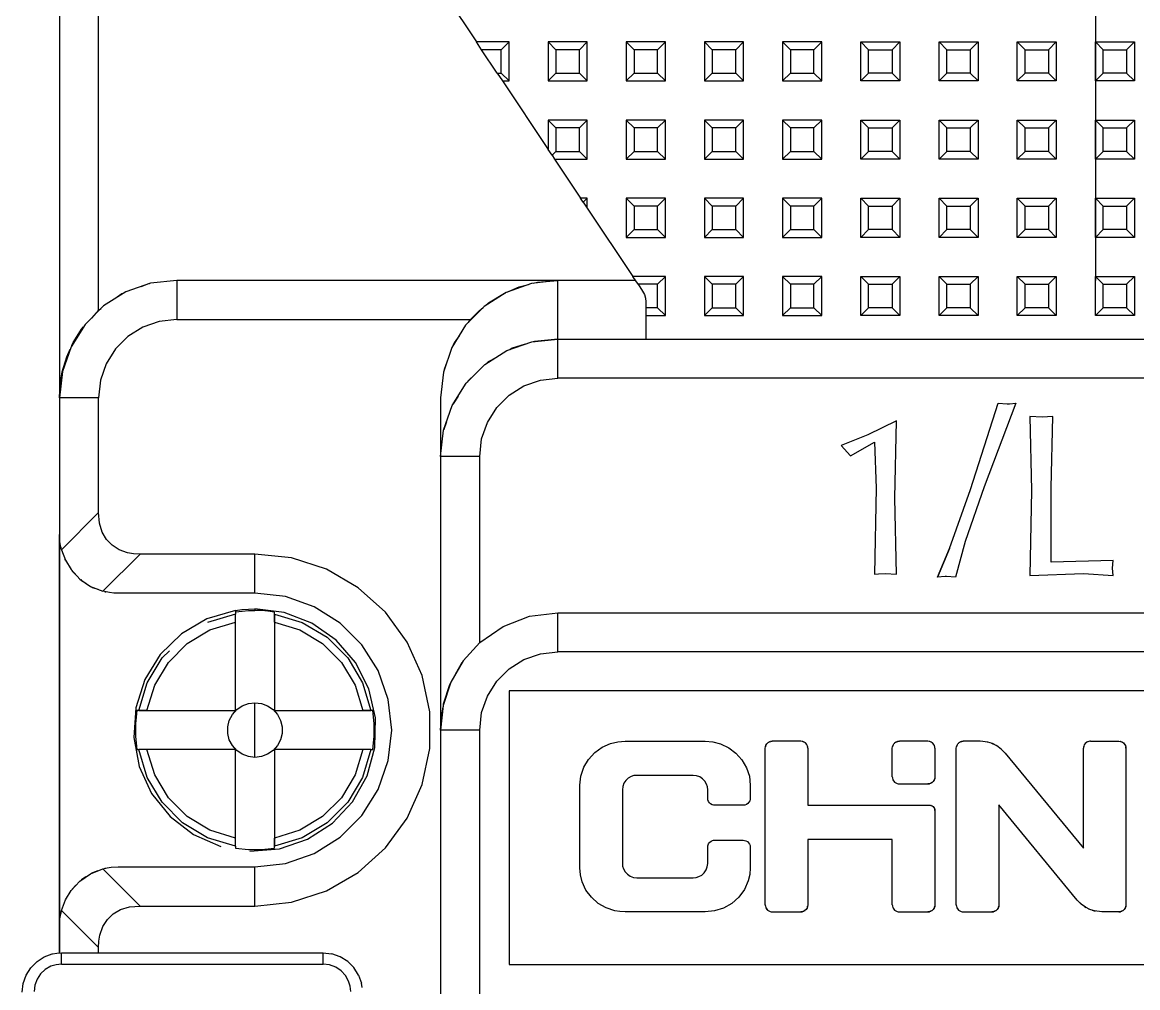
# Model space of a CAD drawing. Header units: millimetres. Extents: x 0 to 125, y 0 to 180.
# Drawn here: x 1.7 to 30.23, y 126.21 to 150.9 of the extents above; entities that cross this region are included whole.
import ezdxf

# ---------------------------------------------------------------- set-up
doc = ezdxf.new("R2010")
doc.units = ezdxf.units.MM

# ---------------------------------------------------------------- blocks, each defined once
blk = doc.blocks.new('CHINT_7200accf6e0c55f6a13e2ec68f27ea84_FACE_0')
at = {"color": 7, "linetype": 'CONTINUOUS', "true_color": 0x40d9ff}
for p, q in [((29.15, 159.4), (29.15, 144.3)), ((12.15, 152.15), (13.317, 150.4)), ((13.45, 150.2), (13.317, 150.4)), ((14.15, 150.4), (13.317, 150.4)), ((13.95, 150.2), (14.15, 150.4)), ((14.15, 149.4), (14.15, 150.4)), ((15.35, 150.2), (15.15, 150.4)), ((16.15, 150.4), (15.15, 150.4)), ((15.15, 150.4), (15.15, 149.4)), ((15.95, 150.2), (16.15, 150.4)), ((16.15, 149.4), (16.15, 150.4)), ((17.35, 150.2), (17.15, 150.4)), ((18.15, 150.4), (17.15, 150.4)), ((17.15, 150.4), (17.15, 149.4)), ((17.95, 150.2), (18.15, 150.4)), ((18.15, 149.4), (18.15, 150.4)), ((19.35, 150.2), (19.15, 150.4)), ((20.15, 150.4), (19.15, 150.4)), ((19.15, 150.4), (19.15, 149.4)), ((19.95, 150.2), (20.15, 150.4)), ((20.15, 149.4), (20.15, 150.4)), ((21.35, 150.2), (21.15, 150.4)), ((22.15, 150.4), (21.15, 150.4)), ((21.15, 150.4), (21.15, 149.4)), ((21.95, 150.2), (22.15, 150.4)), ((22.15, 149.4), (22.15, 150.4)), ((23.35, 150.2), (23.15, 150.4)), ((23.15, 149.4), (23.15, 150.4)), ((23.15, 150.4), (24.15, 150.4)), ((23.95, 150.2), (24.15, 150.4)), ((24.15, 150.4), (24.15, 149.4)), ((25.35, 150.2), (25.15, 150.4)), ((25.15, 149.4), (25.15, 150.4)), ((25.15, 150.4), (26.15, 150.4)), ((25.95, 150.2), (26.15, 150.4)), ((26.15, 150.4), (26.15, 149.4)), ((27.35, 150.2), (27.15, 150.4)), ((27.15, 149.4), (27.15, 150.4)), ((27.15, 150.4), (28.15, 150.4)), ((27.95, 150.2), (28.15, 150.4)), ((28.15, 150.4), (28.15, 149.4)), ((29.35, 150.2), (29.15, 150.4)), ((29.15, 149.4), (29.15, 150.4)), ((29.15, 150.4), (30.15, 150.4)), ((29.95, 150.2), (30.15, 150.4)), ((30.15, 150.4), (30.15, 149.4)), ((13.95, 150.2), (13.45, 150.2)), ((13.85, 149.6), (13.45, 150.2)), ((13.95, 149.6), (13.95, 150.2)), ((15.95, 150.2), (15.35, 150.2)), ((15.35, 150.2), (15.35, 149.6)), ((15.95, 149.6), (15.95, 150.2)), ((17.95, 150.2), (17.35, 150.2)), ((17.35, 150.2), (17.35, 149.6)), ((17.95, 149.6), (17.95, 150.2)), ((19.95, 150.2), (19.35, 150.2)), ((19.35, 150.2), (19.35, 149.6)), ((19.95, 149.6), (19.95, 150.2)), ((21.95, 150.2), (21.35, 150.2)), ((21.35, 150.2), (21.35, 149.6)), ((21.95, 149.6), (21.95, 150.2)), ((23.35, 149.6), (23.35, 150.2)), ((23.35, 150.2), (23.95, 150.2)), ((23.95, 150.2), (23.95, 149.6)), ((25.35, 149.6), (25.35, 150.2)), ((25.35, 150.2), (25.95, 150.2)), ((25.95, 150.2), (25.95, 149.6)), ((27.35, 149.6), (27.35, 150.2)), ((27.35, 150.2), (27.95, 150.2)), ((27.95, 150.2), (27.95, 149.6)), ((29.35, 150.2), (29.95, 150.2)), ((29.35, 149.6), (29.35, 150.2)), ((29.95, 150.2), (29.95, 149.6)), ((13.85, 149.6), (13.95, 149.6)), ((13.85, 149.6), (13.983, 149.4)), ((13.95, 149.6), (14.15, 149.4)), ((15.35, 149.6), (15.15, 149.4)), ((15.35, 149.6), (15.95, 149.6)), ((15.95, 149.6), (16.15, 149.4)), ((17.35, 149.6), (17.15, 149.4)), ((17.35, 149.6), (17.95, 149.6)), ((17.95, 149.6), (18.15, 149.4)), ((19.35, 149.6), (19.15, 149.4)), ((19.35, 149.6), (19.95, 149.6)), ((19.95, 149.6), (20.15, 149.4)), ((21.35, 149.6), (21.15, 149.4)), ((21.35, 149.6), (21.95, 149.6)), ((21.95, 149.6), (22.15, 149.4)), ((23.35, 149.6), (23.15, 149.4)), ((23.95, 149.6), (23.35, 149.6)), ((23.95, 149.6), (24.15, 149.4)), ((25.35, 149.6), (25.15, 149.4)), ((25.95, 149.6), (25.35, 149.6)), ((25.95, 149.6), (26.15, 149.4)), ((27.35, 149.6), (27.15, 149.4)), ((27.95, 149.6), (27.35, 149.6)), ((27.95, 149.6), (28.15, 149.4)), ((29.35, 149.6), (29.15, 149.4)), ((29.95, 149.6), (29.35, 149.6)), ((29.95, 149.6), (30.15, 149.4)), ((13.983, 149.4), (14.15, 149.4)), ((13.983, 149.4), (15.15, 147.65)), ((15.15, 149.4), (16.15, 149.4)), ((17.15, 149.4), (18.15, 149.4)), ((19.15, 149.4), (20.15, 149.4)), ((21.15, 149.4), (22.15, 149.4)), ((24.15, 149.4), (23.15, 149.4)), ((26.15, 149.4), (25.15, 149.4)), ((28.15, 149.4), (27.15, 149.4)), ((30.15, 149.4), (29.15, 149.4)), ((15.35, 148.2), (15.15, 148.4)), ((15.15, 148.4), (15.15, 147.65)), ((16.15, 148.4), (15.15, 148.4)), ((15.95, 148.2), (16.15, 148.4)), ((16.15, 147.4), (16.15, 148.4)), ((17.35, 148.2), (17.15, 148.4)), ((18.15, 148.4), (17.15, 148.4)), ((17.15, 148.4), (17.15, 147.4)), ((17.95, 148.2), (18.15, 148.4)), ((18.15, 147.4), (18.15, 148.4)), ((19.35, 148.2), (19.15, 148.4)), ((19.15, 148.4), (19.15, 147.4)), ((20.15, 148.4), (19.15, 148.4)), ((19.95, 148.2), (20.15, 148.4)), ((20.15, 147.4), (20.15, 148.4)), ((21.35, 148.2), (21.15, 148.4)), ((22.15, 148.4), (21.15, 148.4)), ((21.15, 148.4), (21.15, 147.4)), ((21.95, 148.2), (22.15, 148.4)), ((22.15, 147.4), (22.15, 148.4)), ((23.35, 148.2), (23.15, 148.4)), ((23.15, 147.4), (23.15, 148.4)), ((23.15, 148.4), (24.15, 148.4)), ((23.95, 148.2), (24.15, 148.4)), ((24.15, 148.4), (24.15, 147.4)), ((25.35, 148.2), (25.15, 148.4)), ((25.15, 147.4), (25.15, 148.4)), ((25.15, 148.4), (26.15, 148.4)), ((25.95, 148.2), (26.15, 148.4)), ((26.15, 148.4), (26.15, 147.4)), ((27.35, 148.2), (27.15, 148.4)), ((27.15, 147.4), (27.15, 148.4)), ((27.15, 148.4), (28.15, 148.4)), ((27.95, 148.2), (28.15, 148.4)), ((28.15, 148.4), (28.15, 147.4)), ((29.35, 148.2), (29.15, 148.4)), ((29.15, 147.4), (29.15, 148.4)), ((29.15, 148.4), (30.15, 148.4)), ((29.95, 148.2), (30.15, 148.4)), ((30.15, 148.4), (30.15, 147.4)), ((15.95, 148.2), (15.35, 148.2)), ((15.35, 148.2), (15.35, 147.6)), ((15.95, 147.6), (15.95, 148.2)), ((17.95, 148.2), (17.35, 148.2)), ((17.35, 148.2), (17.35, 147.6)), ((17.95, 147.6), (17.95, 148.2)), ((19.95, 148.2), (19.35, 148.2)), ((19.35, 148.2), (19.35, 147.6)), ((19.95, 147.6), (19.95, 148.2)), ((21.95, 148.2), (21.35, 148.2)), ((21.35, 148.2), (21.35, 147.6)), ((21.95, 147.6), (21.95, 148.2)), ((23.35, 147.6), (23.35, 148.2)), ((23.35, 148.2), (23.95, 148.2)), ((23.95, 148.2), (23.95, 147.6)), ((25.35, 148.2), (25.95, 148.2)), ((25.35, 147.6), (25.35, 148.2)), ((25.95, 148.2), (25.95, 147.6)), ((27.35, 148.2), (27.95, 148.2)), ((27.35, 147.6), (27.35, 148.2)), ((27.95, 148.2), (27.95, 147.6)), ((29.35, 148.2), (29.95, 148.2)), ((29.35, 147.6), (29.35, 148.2)), ((29.95, 148.2), (29.95, 147.6)), ((15.25, 147.5), (15.15, 147.65)), ((15.35, 147.6), (15.25, 147.5)), ((15.35, 147.6), (15.95, 147.6)), ((15.95, 147.6), (16.15, 147.4)), ((17.35, 147.6), (17.15, 147.4)), ((17.35, 147.6), (17.95, 147.6)), ((17.95, 147.6), (18.15, 147.4)), ((19.35, 147.6), (19.15, 147.4)), ((19.35, 147.6), (19.95, 147.6)), ((19.95, 147.6), (20.15, 147.4)), ((21.35, 147.6), (21.15, 147.4)), ((21.35, 147.6), (21.95, 147.6)), ((21.95, 147.6), (22.15, 147.4)), ((23.35, 147.6), (23.15, 147.4)), ((23.95, 147.6), (23.35, 147.6)), ((23.95, 147.6), (24.15, 147.4)), ((25.35, 147.6), (25.15, 147.4)), ((25.95, 147.6), (25.35, 147.6)), ((25.95, 147.6), (26.15, 147.4)), ((27.35, 147.6), (27.15, 147.4)), ((27.95, 147.6), (27.35, 147.6)), ((27.95, 147.6), (28.15, 147.4)), ((29.35, 147.6), (29.15, 147.4)), ((29.95, 147.6), (29.35, 147.6)), ((29.95, 147.6), (30.15, 147.4)), ((15.25, 147.5), (15.317, 147.4)), ((15.317, 147.4), (16.15, 147.4)), ((15.317, 147.4), (15.983, 146.4)), ((17.15, 147.4), (18.15, 147.4)), ((19.15, 147.4), (20.15, 147.4)), ((21.15, 147.4), (22.15, 147.4)), ((24.15, 147.4), (23.15, 147.4)), ((26.15, 147.4), (25.15, 147.4)), ((28.15, 147.4), (27.15, 147.4)), ((30.15, 147.4), (29.15, 147.4)), ((16.05, 146.3), (15.983, 146.4)), ((16.15, 146.4), (15.983, 146.4)), ((16.05, 146.3), (16.15, 146.4)), ((16.15, 146.15), (16.15, 146.4)), ((17.35, 146.2), (17.15, 146.4)), ((18.15, 146.4), (17.15, 146.4)), ((17.15, 146.4), (17.15, 145.4)), ((17.95, 146.2), (18.15, 146.4)), ((18.15, 145.4), (18.15, 146.4)), ((19.35, 146.2), (19.15, 146.4)), ((20.15, 146.4), (19.15, 146.4)), ((19.15, 146.4), (19.15, 145.4)), ((19.95, 146.2), (20.15, 146.4)), ((20.15, 145.4), (20.15, 146.4)), ((21.35, 146.2), (21.15, 146.4)), ((21.15, 146.4), (21.15, 145.4)), ((22.15, 146.4), (21.15, 146.4)), ((21.95, 146.2), (22.15, 146.4)), ((22.15, 145.4), (22.15, 146.4)), ((23.35, 146.2), (23.15, 146.4)), ((23.15, 145.4), (23.15, 146.4)), ((23.15, 146.4), (24.15, 146.4)), ((23.95, 146.2), (24.15, 146.4)), ((24.15, 146.4), (24.15, 145.4)), ((25.35, 146.2), (25.15, 146.4)), ((25.15, 145.4), (25.15, 146.4)), ((25.15, 146.4), (26.15, 146.4)), ((25.95, 146.2), (26.15, 146.4)), ((26.15, 146.4), (26.15, 145.4)), ((27.35, 146.2), (27.15, 146.4)), ((27.15, 145.4), (27.15, 146.4)), ((27.15, 146.4), (28.15, 146.4)), ((27.95, 146.2), (28.15, 146.4)), ((28.15, 146.4), (28.15, 145.4)), ((29.35, 146.2), (29.15, 146.4)), ((29.15, 145.4), (29.15, 146.4)), ((29.15, 146.4), (30.15, 146.4)), ((29.95, 146.2), (30.15, 146.4)), ((30.15, 146.4), (30.15, 145.4)), ((16.05, 146.3), (16.15, 146.15)), ((16.15, 146.15), (17.317, 144.4)), ((17.95, 146.2), (17.35, 146.2)), ((17.35, 146.2), (17.35, 145.6)), ((17.95, 145.6), (17.95, 146.2)), ((19.95, 146.2), (19.35, 146.2)), ((19.35, 146.2), (19.35, 145.6)), ((19.95, 145.6), (19.95, 146.2)), ((21.95, 146.2), (21.35, 146.2)), ((21.35, 146.2), (21.35, 145.6)), ((21.95, 145.6), (21.95, 146.2)), ((23.35, 146.2), (23.95, 146.2)), ((23.35, 145.6), (23.35, 146.2)), ((23.95, 146.2), (23.95, 145.6)), ((25.35, 146.2), (25.95, 146.2)), ((25.35, 145.6), (25.35, 146.2)), ((25.95, 146.2), (25.95, 145.6)), ((27.35, 146.2), (27.95, 146.2)), ((27.35, 145.6), (27.35, 146.2)), ((27.95, 146.2), (27.95, 145.6)), ((29.35, 146.2), (29.95, 146.2)), ((29.35, 145.6), (29.35, 146.2)), ((29.95, 146.2), (29.95, 145.6)), ((17.35, 145.6), (17.15, 145.4)), ((17.35, 145.6), (17.95, 145.6)), ((17.95, 145.6), (18.15, 145.4)), ((19.35, 145.6), (19.15, 145.4)), ((19.35, 145.6), (19.95, 145.6)), ((19.95, 145.6), (20.15, 145.4)), ((21.35, 145.6), (21.15, 145.4)), ((21.35, 145.6), (21.95, 145.6)), ((21.95, 145.6), (22.15, 145.4)), ((23.35, 145.6), (23.15, 145.4)), ((23.95, 145.6), (23.35, 145.6)), ((23.95, 145.6), (24.15, 145.4)), ((25.35, 145.6), (25.15, 145.4)), ((25.95, 145.6), (25.35, 145.6)), ((25.95, 145.6), (26.15, 145.4)), ((27.35, 145.6), (27.15, 145.4)), ((27.95, 145.6), (27.35, 145.6)), ((27.95, 145.6), (28.15, 145.4)), ((29.35, 145.6), (29.15, 145.4)), ((29.95, 145.6), (29.35, 145.6)), ((29.95, 145.6), (30.15, 145.4)), ((17.15, 145.4), (18.15, 145.4)), ((19.15, 145.4), (20.15, 145.4)), ((21.15, 145.4), (22.15, 145.4)), ((24.15, 145.4), (23.15, 145.4)), ((26.15, 145.4), (25.15, 145.4)), ((28.15, 145.4), (27.15, 145.4)), ((30.15, 145.4), (29.15, 145.4)), ((18.15, 144.4), (17.317, 144.4)), ((17.95, 144.2), (18.15, 144.4)), ((18.15, 143.4), (18.15, 144.4)), ((19.35, 144.2), (19.15, 144.4)), ((20.15, 144.4), (19.15, 144.4)), ((19.15, 144.4), (19.15, 143.4)), ((19.95, 144.2), (20.15, 144.4)), ((20.15, 143.4), (20.15, 144.4)), ((21.35, 144.2), (21.15, 144.4)), ((22.15, 144.4), (21.15, 144.4)), ((21.15, 144.4), (21.15, 143.4)), ((21.95, 144.2), (22.15, 144.4)), ((22.15, 143.4), (22.15, 144.4)), ((23.35, 144.2), (23.15, 144.4)), ((23.15, 143.4), (23.15, 144.4)), ((23.15, 144.4), (24.15, 144.4)), ((23.95, 144.2), (24.15, 144.4)), ((24.15, 144.4), (24.15, 143.4)), ((25.35, 144.2), (25.15, 144.4)), ((25.15, 143.4), (25.15, 144.4)), ((25.15, 144.4), (26.15, 144.4)), ((25.95, 144.2), (26.15, 144.4)), ((26.15, 144.4), (26.15, 143.4)), ((27.35, 144.2), (27.15, 144.4)), ((27.15, 143.4), (27.15, 144.4)), ((27.15, 144.4), (28.15, 144.4)), ((27.95, 144.2), (28.15, 144.4)), ((28.15, 144.4), (28.15, 143.4)), ((29.35, 144.2), (29.15, 144.4)), ((29.15, 143.4), (29.15, 144.4)), ((29.15, 144.4), (30.15, 144.4)), ((29.95, 144.2), (30.15, 144.4)), ((30.15, 144.4), (30.15, 143.4)), ((17.383, 144.3), (15.4, 144.3)), ((15.4, 142.8), (15.4, 144.3)), ((17.95, 143.6), (17.95, 144.2)), ((19.95, 144.2), (19.35, 144.2)), ((19.35, 144.2), (19.35, 143.6)), ((19.95, 143.6), (19.95, 144.2)), ((21.95, 144.2), (21.35, 144.2)), ((21.35, 144.2), (21.35, 143.6)), ((21.95, 143.6), (21.95, 144.2)), ((23.35, 144.2), (23.95, 144.2)), ((23.35, 143.6), (23.35, 144.2)), ((23.95, 144.2), (23.95, 143.6)), ((25.35, 144.2), (25.95, 144.2)), ((25.35, 143.6), (25.35, 144.2)), ((25.95, 144.2), (25.95, 143.6)), ((27.35, 144.2), (27.95, 144.2)), ((27.35, 143.6), (27.35, 144.2)), ((27.95, 144.2), (27.95, 143.6)), ((29.35, 144.2), (29.95, 144.2)), ((29.35, 143.6), (29.35, 144.2)), ((29.95, 144.2), (29.95, 143.6)), ((3.65, 143.536), (3.472, 143.338)), ((3.65, 143.536), (3.716, 143.582)), ((17.95, 143.6), (18.15, 143.4)), ((19.35, 143.6), (19.15, 143.4)), ((19.35, 143.6), (19.95, 143.6)), ((19.95, 143.6), (20.15, 143.4)), ((21.35, 143.6), (21.15, 143.4)), ((21.35, 143.6), (21.95, 143.6)), ((21.95, 143.6), (22.15, 143.4)), ((23.35, 143.6), (23.15, 143.4)), ((23.95, 143.6), (23.35, 143.6)), ((23.95, 143.6), (24.15, 143.4)), ((25.35, 143.6), (25.15, 143.4)), ((25.95, 143.6), (25.35, 143.6)), ((25.95, 143.6), (26.15, 143.4)), ((27.35, 143.6), (27.15, 143.4)), ((27.95, 143.6), (27.35, 143.6)), ((27.95, 143.6), (28.15, 143.4)), ((29.35, 143.6), (29.15, 143.4)), ((29.95, 143.6), (29.35, 143.6)), ((29.95, 143.6), (30.15, 143.4)), ((13.111, 143.224), (13.164, 143.3)), ((13.164, 143.3), (13.186, 143.3)), ((17.65, 143.4), (18.15, 143.4)), ((17.65, 143.4), (17.65, 142.8)), ((19.15, 143.4), (20.15, 143.4)), ((21.15, 143.4), (22.15, 143.4)), ((24.15, 143.4), (23.15, 143.4)), ((26.15, 143.4), (25.15, 143.4)), ((28.15, 143.4), (27.15, 143.4)), ((30.15, 143.4), (29.15, 143.4)), ((25.819, 137.618), (25.819, 137.618)), ((25.422, 137.445), (25.113, 136.714)), ((25.149, 136.8), (25.149, 136.8)), ((7.15, 135.859), (7.156, 135.82)), ((7.65, 135.9), (7.65, 135.86)), ((8.15, 135.563), (8.15, 135.766)), ((4.887, 133.3), (4.684, 133.3)), ((10.616, 133.3), (10.413, 133.3)), ((12.4, 132.8), (12.4, 46.8)), ((20.732, 132.426), (20.722, 132.408)), ((20.758, 132.46), (20.743, 132.444)), ((20.791, 132.486), (20.774, 132.474)), ((20.834, 132.505), (20.81, 132.496)), ((20.884, 132.514), (20.846, 132.509)), ((21.665, 132.505), (21.653, 132.509)), ((21.708, 132.486), (21.689, 132.496)), ((21.741, 132.46), (21.726, 132.474)), ((21.768, 132.426), (21.756, 132.444)), ((21.787, 132.384), (21.778, 132.408)), ((23.982, 132.426), (23.972, 132.408)), ((24.009, 132.46), (23.994, 132.444)), ((24.042, 132.486), (24.024, 132.474)), ((24.085, 132.505), (24.061, 132.496)), ((24.135, 132.514), (24.097, 132.509)), ((24.916, 132.505), (24.904, 132.509)), ((24.959, 132.486), (24.94, 132.496)), ((24.992, 132.46), (24.976, 132.474)), ((25.018, 132.426), (25.007, 132.444)), ((25.038, 132.384), (25.029, 132.408)), ((25.619, 132.426), (25.609, 132.408)), ((25.645, 132.46), (25.631, 132.444)), ((25.678, 132.486), (25.661, 132.474)), ((25.721, 132.505), (25.697, 132.496)), ((25.771, 132.514), (25.733, 132.509)), ((26.458, 132.471), (26.379, 132.493)), ((26.554, 132.433), (26.503, 132.456)), ((26.652, 132.378), (26.612, 132.404)), ((28.852, 132.39), (28.842, 132.334)), ((28.915, 132.477), (28.889, 132.455)), ((28.945, 132.495), (28.923, 132.483)), ((28.985, 132.51), (28.954, 132.499)), ((29.022, 132.514), (28.986, 132.51)), ((29.803, 132.505), (29.791, 132.509)), ((29.846, 132.486), (29.827, 132.496)), ((29.879, 132.46), (29.864, 132.474)), ((29.905, 132.426), (29.894, 132.444)), ((29.925, 132.384), (29.916, 132.408)), ((4.887, 132.3), (4.684, 132.3)), ((10.616, 132.3), (10.413, 132.3)), ((20.713, 132.384), (20.709, 132.372)), ((21.795, 132.334), (21.79, 132.372)), ((23.963, 132.384), (23.96, 132.372)), ((25.046, 132.334), (25.041, 132.372)), ((25.6, 132.384), (25.596, 132.372)), ((26.839, 132.213), (26.713, 132.333)), ((29.933, 132.334), (29.928, 132.372)), ((23.955, 131.603), (23.959, 131.567)), ((23.959, 131.566), (23.969, 131.534)), ((25.038, 131.553), (25.041, 131.564)), ((23.974, 131.525), (23.986, 131.504)), ((23.991, 131.495), (24.014, 131.47)), ((24.916, 131.431), (24.94, 131.44)), ((24.959, 131.45), (24.976, 131.462)), ((24.992, 131.476), (25.007, 131.492)), ((25.018, 131.51), (25.029, 131.528)), ((24.952, 130.871), (24.943, 130.874)), ((24.982, 130.857), (24.969, 130.865)), ((25.007, 130.838), (24.995, 130.849)), ((25.026, 130.814), (25.017, 130.827)), ((25.04, 130.783), (25.033, 130.8)), ((25.046, 130.746), (25.042, 130.774)), ((7.15, 129.834), (7.15, 130.037)), ((8.15, 129.834), (8.15, 130.037)), ((28.686, 128.451), (28.811, 128.331)), ((20.704, 128.33), (20.708, 128.294)), ((20.708, 128.293), (20.719, 128.262)), ((20.723, 128.253), (20.735, 128.231)), ((20.741, 128.223), (20.763, 128.197)), ((21.665, 128.158), (21.689, 128.167)), ((21.708, 128.178), (21.726, 128.189)), ((21.741, 128.204), (21.756, 128.22)), ((21.768, 128.237), (21.778, 128.256)), ((21.787, 128.28), (21.79, 128.292)), ((23.955, 128.33), (23.959, 128.294)), ((23.959, 128.293), (23.969, 128.262)), ((23.974, 128.253), (23.986, 128.231)), ((23.991, 128.223), (24.014, 128.197)), ((24.916, 128.158), (24.94, 128.167)), ((24.959, 128.178), (24.976, 128.189)), ((24.992, 128.204), (25.007, 128.22)), ((25.018, 128.237), (25.029, 128.256)), ((25.038, 128.28), (25.041, 128.292)), ((25.591, 128.33), (25.595, 128.294)), ((25.595, 128.293), (25.606, 128.262)), ((25.61, 128.253), (25.622, 128.231)), ((25.628, 128.223), (25.65, 128.197)), ((26.552, 128.158), (26.577, 128.167)), ((26.595, 128.178), (26.613, 128.189)), ((26.628, 128.204), (26.643, 128.22)), ((26.655, 128.237), (26.665, 128.256)), ((26.674, 128.28), (26.677, 128.292)), ((28.873, 128.286), (28.912, 128.26)), ((28.97, 128.231), (29.021, 128.207)), ((29.067, 128.193), (29.145, 128.171)), ((29.753, 128.15), (29.791, 128.155)), ((29.803, 128.158), (29.827, 128.167)), ((29.846, 128.178), (29.864, 128.189)), ((29.879, 128.204), (29.894, 128.22)), ((29.905, 128.237), (29.916, 128.256)), ((29.925, 128.28), (29.928, 128.292)), ((2.7, 126.812), (9.4, 126.812)), ((10.023, 126.882), (10.178, 126.728)), ((10.301, 126.534), (10.374, 126.325))]:
    blk.add_line(p, q, dxfattribs=at)
for points in [[(3.65, 143.536), (3.65, 164.6), (2.65, 164.6), (2.65, 141.3)], [(17.95, 144.2), (17.45, 144.2), (17.317, 144.4)], [(5.65, 144.3), (4.982, 144.225), (4.348, 144.003), (3.78, 143.645), (3.305, 143.17), (2.947, 142.602), (2.725, 141.968), (2.65, 141.3)], [(4.954, 144.215), (4.927, 144.212), (4.736, 144.138)], [(15.4, 144.3), (5.65, 144.3), (5.65, 143.3), (13.164, 143.3)], [(15.4, 144.3), (14.722, 144.222), (14.081, 143.994), (13.511, 143.63), (13.039, 143.151), (12.687, 142.58), (12.472, 141.955), (12.4, 141.3), (12.4, 139.8), (12.4, 139.8)], [(14.121, 144.009), (14.414, 144.135), (14.651, 144.197)], [(14.767, 144.227), (14.877, 144.256), (15.4, 144.3)], [(17.45, 144.2), (17.566, 144.026), (17.612, 143.94), (17.64, 143.846), (17.65, 143.749), (17.65, 143.6)], [(4.298, 143.971), (4.247, 143.952), (4.064, 143.824)], [(13.54, 143.649), (13.629, 143.722), (14.038, 143.973), (14.066, 143.985)], [(13.164, 143.3), (13.386, 143.524), (13.485, 143.605)], [(17.95, 143.6), (17.65, 143.6), (17.65, 143.4)], [(5.65, 143.3), (5.205, 143.25), (4.782, 143.102), (4.403, 142.864), (4.086, 142.547), (3.848, 142.168), (3.7, 141.745), (3.65, 141.3)], [(2.969, 142.637), (3.003, 142.712), (3.214, 143.051), (3.265, 143.108)], [(12.4, 139.8), (12.475, 140.468), (12.697, 141.102), (13.055, 141.67), (13.53, 142.145), (14.098, 142.503), (14.732, 142.725), (15.4, 142.8)], [(12.874, 142.884), (12.748, 142.703), (12.725, 142.641)], [(14.567, 142.667), (14.232, 142.563), (14.171, 142.528)], [(15.4, 142.8), (14.803, 142.74), (14.767, 142.729)], [(15.4, 142.8), (109.9, 142.8), (109.9, 141.8), (15.4, 141.8), (15.4, 142.8)], [(2.65, 141.3), (2.669, 141.646), (2.722, 141.965), (2.835, 142.341), (2.926, 142.542)], [(12.56, 142.211), (12.488, 142.023), (12.484, 141.99)], [(13.826, 142.332), (13.617, 142.213), (13.578, 142.176)], [(13.282, 141.898), (13.104, 141.73), (13.083, 141.699)], [(13.4, 139.8), (13.45, 140.245), (13.598, 140.668), (13.836, 141.047), (14.153, 141.364), (14.532, 141.602), (14.955, 141.75), (15.4, 141.8)], [(2.65, 141.3), (2.65, 137.8), (2.65, 127.8)], [(2.701, 137.412), (3.65, 138.361), (3.65, 141.3), (2.65, 141.3)], [(12.848, 141.342), (12.718, 141.145), (12.71, 141.123)], [(25.113, 136.714), (25.422, 137.443), (25.953, 138.951), (26.664, 141.158), (26.894, 141.141), (26.951, 141.141), (27.114, 141.158), (26.308, 139.02), (25.819, 137.618), (25.568, 136.714), (25.342, 136.731), (25.304, 136.728), (25.113, 136.714)], [(12.55, 140.682), (12.48, 140.49), (12.479, 140.479)], [(23.601, 136.791), (23.781, 136.8), (24.065, 136.783), (24.019, 138.733), (24.065, 140.711), (23.33, 140.353), (22.65, 140.076), (22.888, 139.812), (23.498, 140.159), (23.544, 138.985), (23.498, 136.783), (23.601, 136.791)], [(28.849, 136.8), (29.608, 136.754), (29.591, 136.937), (29.608, 137.138), (28.016, 137.092), (28.016, 138.996), (28.062, 140.817), (27.79, 140.8), (27.472, 140.817), (27.518, 138.927), (27.472, 136.754), (28.849, 136.8)], [(13.4, 135.036), (13.4, 139.8), (12.4, 139.8), (12.4, 132.8)], [(4.711, 137.3), (4.545, 137.309), (4.395, 137.334), (4.177, 137.41), (3.997, 137.526), (3.853, 137.677), (3.743, 137.863), (3.674, 138.089), (3.65, 138.361)], [(2.701, 137.412), (2.677, 137.517), (2.66, 137.624), (2.65, 137.8)], [(2.65, 127.8), (2.65, 127.097), (2.65, 137.8)], [(2.687, 137.475), (2.688, 137.466), (2.69, 137.458)], [(2.701, 137.412), (2.801, 137.145), (2.946, 136.905), (3.172, 136.663), (3.446, 136.475), (3.762, 136.351)], [(7.65, 136.3), (7.65, 137.3), (4.711, 137.3), (3.762, 136.351)], [(7.65, 128.3), (8.586, 128.398), (9.48, 128.689), (10.295, 129.159), (10.994, 129.789), (11.547, 130.55), (11.93, 131.409), (12.125, 132.33), (12.125, 133.27), (11.93, 134.191), (11.547, 135.05), (10.994, 135.811), (10.295, 136.441), (9.48, 136.911), (8.586, 137.202), (7.65, 137.3)], [(2.791, 137.172), (2.799, 137.149), (2.8, 137.147)], [(2.964, 136.886), (2.977, 136.865), (3.071, 136.771)], [(3.195, 136.647), (3.215, 136.627), (3.329, 136.555)], [(3.474, 136.464), (3.499, 136.449), (3.635, 136.401)], [(7.65, 136.3), (4.15, 136.3), (4.04, 136.304), (3.931, 136.316), (3.762, 136.351)], [(3.801, 136.343), (3.816, 136.338), (3.84, 136.335)], [(7.65, 129.3), (8.429, 129.388), (9.169, 129.647), (9.832, 130.064), (10.386, 130.618), (10.803, 131.281), (11.062, 132.021), (11.15, 132.8), (11.062, 133.579), (10.803, 134.319), (10.386, 134.982), (9.832, 135.536), (9.169, 135.953), (8.429, 136.212), (7.65, 136.3)], [(7.15, 135.859), (6.423, 135.647), (5.77, 135.265), (5.228, 134.735), (4.831, 134.091), (4.603, 133.369), (4.556, 132.613), (4.693, 131.869), (5.007, 131.18), (5.479, 130.587), (6.08, 130.127), (6.775, 129.826)], [(7.15, 135.859), (7.316, 135.882), (7.483, 135.895), (7.65, 135.9)], [(7.156, 135.82), (7.154, 135.82), (7.152, 135.819), (7.15, 135.819), (7.15, 135.766)], [(7.156, 135.82), (7.32, 135.842), (7.485, 135.856), (7.65, 135.86)], [(7.522, 129.703), (8.276, 129.764), (8.994, 130.006), (9.631, 130.415), (10.15, 130.967), (10.52, 131.627), (10.718, 132.358), (10.734, 133.115), (10.566, 133.853), (10.223, 134.528), (9.728, 135.101), (9.108, 135.536), (8.401, 135.808), (7.65, 135.9)], [(8.15, 135.766), (8.15, 135.819), (7.984, 135.842), (7.817, 135.855), (7.65, 135.86)], [(4.887, 133.3), (7.15, 133.3), (7.15, 135.563)], [(4.887, 133.3), (5.088, 133.949), (5.439, 134.531), (5.919, 135.011), (6.501, 135.362), (7.15, 135.563)], [(7.15, 135.563), (7.15, 135.766), (6.439, 135.553)], [(7.15, 135.563), (7.15, 135.602), (7.15, 135.639), (7.15, 135.68), (7.15, 135.715), (7.15, 135.741), (7.15, 135.759), (7.15, 135.766)], [(8.15, 135.766), (8.15, 135.761), (8.15, 135.748), (8.15, 135.724), (8.15, 135.693), (8.15, 135.653), (8.15, 135.609), (8.15, 135.563)], [(8.15, 135.766), (8.861, 135.553), (9.498, 135.173), (10.023, 134.648), (10.403, 134.011), (10.616, 133.3)], [(8.15, 135.563), (8.15, 133.3), (10.413, 133.3)], [(8.15, 135.563), (8.799, 135.362), (9.381, 135.011), (9.861, 134.531), (10.212, 133.949), (10.413, 133.3)], [(13.4, 135.036), (13.997, 135.452), (14.677, 135.712), (15.4, 135.8)], [(109.9, 134.8), (15.4, 134.8), (15.4, 135.8), (109.9, 135.8), (109.9, 134.8)], [(13.4, 135.036), (12.977, 134.569), (12.661, 134.025), (12.466, 133.426), (12.4, 132.8)], [(4.684, 133.3), (4.897, 134.011), (5.277, 134.648), (5.463, 134.828)], [(13.4, 132.8), (13.45, 133.245), (13.598, 133.668), (13.836, 134.047), (14.153, 134.364), (14.532, 134.602), (14.955, 134.75), (15.4, 134.8)], [(12.781, 134.231), (12.931, 134.504), (12.956, 134.532)], [(12.471, 133.44), (12.476, 133.47), (12.637, 133.969), (12.652, 133.996)], [(111.15, 129.8), (111.15, 133.8), (14.15, 133.8), (14.15, 126.8), (34.15, 126.8), (35.882, 129.8), (111.15, 129.8)], [(4.684, 133.3), (4.631, 133.3), (4.595, 132.967), (4.595, 132.633), (4.631, 132.3), (4.684, 132.3)], [(4.684, 133.3), (4.689, 133.3), (4.702, 133.3), (4.726, 133.3), (4.757, 133.3), (4.797, 133.3), (4.841, 133.3), (4.887, 133.3)], [(7.65, 132.1), (7.482, 132.12), (7.325, 132.18), (7.186, 132.276), (7.074, 132.402), (6.995, 132.552), (6.955, 132.716), (6.955, 132.884), (6.995, 133.048), (7.074, 133.198), (7.186, 133.324), (7.325, 133.42), (7.482, 133.48), (7.65, 133.5)], [(7.65, 133.5), (7.818, 133.48), (7.975, 133.42), (8.114, 133.324), (8.226, 133.198), (8.305, 133.048), (8.345, 132.884), (8.345, 132.716), (8.305, 132.552), (8.226, 132.402), (8.114, 132.276), (7.975, 132.18), (7.818, 132.12), (7.65, 132.1)], [(7.65, 132.1), (7.65, 132.8), (7.65, 133.5)], [(10.413, 133.3), (10.452, 133.3), (10.489, 133.3), (10.53, 133.3), (10.565, 133.3), (10.591, 133.3), (10.609, 133.3), (10.616, 133.3)], [(10.616, 132.3), (10.669, 132.3), (10.705, 132.633), (10.705, 132.967), (10.669, 133.3), (10.616, 133.3)], [(12.4, 132.8), (12.419, 133.135), (12.462, 133.392)], [(12.4, 46.8), (13.4, 46.8), (13.4, 132.8), (12.4, 132.8)], [(19.232, 131.057), (19.232, 131.274), (19.224, 131.345), (19.203, 131.413), (19.161, 131.489), (19.103, 131.553), (19.03, 131.601), (18.949, 131.631), (18.865, 131.641), (17.416, 131.641), (17.346, 131.634), (17.277, 131.613), (17.202, 131.571), (17.138, 131.512), (17.09, 131.44), (17.06, 131.359), (17.05, 131.274), (17.05, 129.389), (17.057, 129.319), (17.078, 129.251), (17.12, 129.175), (17.179, 129.111), (17.251, 129.063), (17.332, 129.033), (17.416, 129.023), (18.865, 129.023), (18.935, 129.03), (19.004, 129.051), (19.08, 129.093), (19.144, 129.152), (19.191, 129.224), (19.221, 129.305), (19.232, 129.389), (19.232, 129.803), (19.233, 129.821), (19.236, 129.84), (19.244, 129.866), (19.256, 129.892), (19.271, 129.915), (19.29, 129.936), (19.321, 129.958), (19.355, 129.973), (19.383, 129.98), (19.411, 129.983), (20.142, 129.983), (20.177, 129.979), (20.211, 129.969), (20.248, 129.948), (20.279, 129.919), (20.303, 129.884), (20.317, 129.844), (20.322, 129.803), (20.322, 129.276), (20.309, 129.108), (20.27, 128.942), (20.171, 128.721), (20.027, 128.527), (19.846, 128.367), (19.635, 128.248), (19.404, 128.175), (19.164, 128.15), (17.118, 128.15), (16.988, 128.157), (16.859, 128.179), (16.637, 128.252), (16.434, 128.368), (16.259, 128.522), (16.118, 128.708), (16.019, 128.92), (15.975, 129.097), (15.959, 129.276), (15.959, 131.388), (15.985, 131.622), (16.06, 131.847), (16.182, 132.049), (16.342, 132.222), (16.534, 132.359), (16.75, 132.455), (16.933, 132.497), (17.118, 132.514), (19.164, 132.514), (19.365, 132.496), (19.562, 132.445), (19.771, 132.346), (19.956, 132.208), (20.11, 132.036), (20.226, 131.837), (20.298, 131.617), (20.322, 131.388), (20.322, 131.057), (20.319, 131.023), (20.309, 130.989), (20.288, 130.952), (20.259, 130.921), (20.223, 130.897), (20.184, 130.882), (20.142, 130.877), (19.411, 130.877), (19.377, 130.881), (19.343, 130.891), (19.306, 130.912), (19.275, 130.941), (19.251, 130.976), (19.237, 131.016), (19.232, 131.057)], [(20.704, 128.33), (20.704, 132.334), (20.709, 132.375), (20.724, 132.415), (20.747, 132.45), (20.779, 132.479), (20.816, 132.5), (20.85, 132.51), (20.884, 132.514)], [(21.795, 132.334), (21.792, 132.368), (21.781, 132.402), (21.761, 132.439), (21.732, 132.47), (21.696, 132.494), (21.656, 132.509), (21.615, 132.514), (20.884, 132.514)], [(23.955, 131.603), (23.955, 132.334), (23.96, 132.375), (23.975, 132.415), (23.998, 132.45), (24.03, 132.479), (24.067, 132.5), (24.1, 132.51), (24.135, 132.514)], [(25.046, 132.334), (25.042, 132.368), (25.032, 132.402), (25.011, 132.439), (24.982, 132.47), (24.947, 132.494), (24.907, 132.509), (24.866, 132.514), (24.135, 132.514)], [(25.591, 128.33), (25.591, 132.334), (25.596, 132.375), (25.611, 132.415), (25.635, 132.45), (25.666, 132.479), (25.703, 132.5), (25.737, 132.51), (25.771, 132.514)], [(26.839, 132.213), (26.74, 132.314), (26.625, 132.397), (26.516, 132.452), (26.399, 132.49), (26.206, 132.514), (25.771, 132.514)], [(28.852, 132.39), (28.845, 132.362), (28.842, 132.334)], [(28.889, 132.455), (28.867, 132.424), (28.852, 132.39)], [(29.022, 132.514), (29.004, 132.513), (28.985, 132.51), (28.958, 132.502), (28.933, 132.49), (28.91, 132.474), (28.889, 132.455)], [(29.022, 132.514), (29.753, 132.514), (29.794, 132.509), (29.834, 132.494), (29.87, 132.47), (29.898, 132.439), (29.919, 132.402), (29.929, 132.368), (29.933, 132.334)], [(4.887, 132.3), (4.848, 132.3), (4.811, 132.3), (4.77, 132.3), (4.735, 132.3), (4.709, 132.3), (4.691, 132.3), (4.684, 132.3)], [(7.15, 129.834), (6.439, 130.047), (5.802, 130.427), (5.277, 130.952), (4.897, 131.589), (4.684, 132.3)], [(7.15, 130.037), (7.15, 132.3), (4.887, 132.3)], [(7.15, 130.037), (6.501, 130.238), (5.919, 130.589), (5.439, 131.069), (5.088, 131.651), (4.887, 132.3)], [(10.413, 132.3), (8.15, 132.3), (8.15, 130.037)], [(10.413, 132.3), (10.212, 131.651), (9.861, 131.069), (9.381, 130.589), (8.799, 130.238), (8.15, 130.037)], [(10.616, 132.3), (10.403, 131.589), (10.023, 130.952), (9.498, 130.427), (8.861, 130.047), (8.15, 129.834)], [(10.616, 132.3), (10.611, 132.3), (10.598, 132.3), (10.574, 132.3), (10.543, 132.3), (10.503, 132.3), (10.459, 132.3), (10.413, 132.3)], [(21.795, 132.334), (21.795, 130.877), (24.915, 130.877), (24.945, 130.874), (24.974, 130.863), (25, 130.846), (25.021, 130.823), (25.036, 130.796), (25.043, 130.771), (25.046, 130.746)], [(25.046, 132.334), (25.046, 131.603), (25.041, 131.561), (25.026, 131.522), (25.003, 131.486), (24.971, 131.457), (24.934, 131.437), (24.9, 131.426), (24.866, 131.423)], [(26.839, 132.213), (28.842, 129.776), (28.842, 132.334)], [(29.933, 132.334), (29.933, 128.33), (29.928, 128.289), (29.913, 128.249), (29.89, 128.213), (29.858, 128.185), (29.821, 128.164), (29.787, 128.154), (29.753, 128.15)], [(23.955, 131.603), (23.956, 131.584), (23.959, 131.566), (23.967, 131.539), (23.979, 131.514), (23.995, 131.49), (24.014, 131.47)], [(24.014, 131.47), (24.044, 131.448), (24.078, 131.432)], [(24.078, 131.432), (24.135, 131.423), (24.866, 131.423), (24.904, 131.427)], [(24.078, 131.432), (24.107, 131.426), (24.135, 131.423)], [(25.046, 130.746), (25.046, 128.33), (25.041, 128.289), (25.026, 128.249), (25.003, 128.213), (24.971, 128.185), (24.934, 128.164), (24.9, 128.154), (24.866, 128.15)], [(28.686, 128.451), (26.682, 130.888), (26.682, 128.33), (26.677, 128.289), (26.662, 128.249), (26.639, 128.213), (26.608, 128.185), (26.57, 128.164), (26.537, 128.154), (26.502, 128.15)], [(7.15, 129.834), (7.15, 129.839), (7.15, 129.852), (7.15, 129.876), (7.15, 129.907), (7.15, 129.947), (7.15, 129.991), (7.15, 130.037)], [(7.15, 129.834), (7.15, 129.781), (7.483, 129.745), (7.817, 129.745), (8.15, 129.781), (8.15, 129.834)], [(8.15, 130.037), (8.15, 129.998), (8.15, 129.961), (8.15, 129.92), (8.15, 129.885), (8.15, 129.859), (8.15, 129.841), (8.15, 129.834)], [(23.955, 128.33), (23.955, 130.005), (21.795, 130.005), (21.795, 128.33), (21.79, 128.289), (21.775, 128.249), (21.752, 128.213), (21.72, 128.185), (21.683, 128.164), (21.65, 128.154), (21.615, 128.15)], [(3.762, 129.249), (4.711, 128.3), (7.65, 128.3), (7.65, 129.3)], [(3.762, 129.249), (3.867, 129.273), (3.974, 129.29), (4.15, 129.3), (7.65, 129.3)], [(3.825, 129.263), (3.816, 129.262), (3.808, 129.26)], [(2.701, 128.188), (2.801, 128.455), (2.946, 128.695), (3.172, 128.937), (3.446, 129.125), (3.762, 129.249)], [(3.329, 129.045), (3.215, 128.973), (3.195, 128.953)], [(3.635, 129.199), (3.499, 129.151), (3.474, 129.136)], [(3.071, 128.829), (2.977, 128.735), (2.964, 128.714)], [(2.8, 128.453), (2.799, 128.451), (2.791, 128.428)], [(29.753, 128.15), (29.319, 128.15), (29.125, 128.174), (29.009, 128.212), (28.899, 128.267), (28.784, 128.35), (28.686, 128.451)], [(2.65, 127.8), (2.654, 127.91), (2.666, 128.019), (2.701, 128.188)], [(2.693, 128.149), (2.688, 128.134), (2.685, 128.11)], [(3.65, 127.1), (3.65, 127.239), (2.701, 128.188)], [(3.65, 127.239), (3.659, 127.405), (3.684, 127.555), (3.76, 127.773), (3.876, 127.953), (4.027, 128.097), (4.213, 128.207), (4.439, 128.276), (4.711, 128.3)], [(20.704, 128.33), (20.705, 128.312), (20.708, 128.293), (20.716, 128.266), (20.728, 128.241), (20.744, 128.218), (20.763, 128.197)], [(20.763, 128.197), (20.793, 128.175), (20.828, 128.16)], [(20.828, 128.16), (20.884, 128.15), (21.615, 128.15), (21.653, 128.155)], [(20.828, 128.16), (20.856, 128.153), (20.884, 128.15)], [(23.955, 128.33), (23.956, 128.312), (23.959, 128.293), (23.967, 128.266), (23.979, 128.241), (23.995, 128.218), (24.014, 128.197)], [(24.014, 128.197), (24.044, 128.175), (24.078, 128.16)], [(24.078, 128.16), (24.135, 128.15), (24.866, 128.15), (24.904, 128.155)], [(24.078, 128.16), (24.107, 128.153), (24.135, 128.15)], [(25.591, 128.33), (25.592, 128.312), (25.595, 128.293), (25.603, 128.266), (25.615, 128.241), (25.631, 128.218), (25.65, 128.197)], [(25.65, 128.197), (25.681, 128.175), (25.715, 128.16)], [(25.715, 128.16), (25.771, 128.15), (26.502, 128.15), (26.54, 128.155)], [(25.715, 128.16), (25.743, 128.153), (25.771, 128.15)], [(1.7, 126.1), (1.724, 126.318), (1.725, 126.321), (1.796, 126.528), (1.799, 126.534), (1.915, 126.72), (2.069, 126.876), (2.076, 126.881), (2.26, 126.998), (2.467, 127.073), (2.47, 127.073), (2.583, 127.093), (2.585, 127.093), (2.7, 127.1)], [(2.7, 127.1), (9.4, 127.1), (9.606, 127.077)], [(2.7, 126.812), (2.7, 126.876), (2.7, 126.938), (2.7, 126.992), (2.7, 127.038), (2.7, 127.072), (2.7, 127.093), (2.7, 127.1)], [(9.4, 126.812), (9.4, 126.876), (9.4, 126.938), (9.4, 126.992), (9.4, 127.038), (9.4, 127.072), (9.4, 127.093), (9.4, 127.1)], [(9.828, 127.003), (9.622, 127.075), (9.62, 127.075)], [(10.023, 126.882), (10.023, 126.882), (9.833, 127.001), (9.831, 127.002)], [(2.7, 126.812), (2.564, 126.798), (2.433, 126.759), (2.289, 126.678), (2.168, 126.567), (2.076, 126.429), (2.019, 126.275), (2, 126.112)], [(10.1, 126.112), (10.087, 126.248), (10.047, 126.379), (9.966, 126.523), (9.854, 126.644), (9.717, 126.736), (9.562, 126.793), (9.4, 126.812)], [(10.301, 126.534), (10.301, 126.535), (10.181, 126.724), (10.18, 126.725)], [(10.394, 126.212), (10.394, 126.212), (10.375, 126.323), (10.375, 126.324)]]:
    blk.add_lwpolyline(points, dxfattribs=at)
blk = doc.blocks.new('CHINT_7200accf6e0c55f6a13e2ec68f27ea84')
at = {"true_color": 0x40d9ff}
blk.add_blockref('CHINT_7200accf6e0c55f6a13e2ec68f27ea84_FACE_0', (0, 0), dxfattribs=at)

msp = doc.modelspace()

# ---------------------------------------------------------------- block references
at = {"true_color": 0x40d9ff}
msp.add_blockref('CHINT_7200accf6e0c55f6a13e2ec68f27ea84', (0, 0), dxfattribs=at)

doc.saveas('drawing.dxf')
